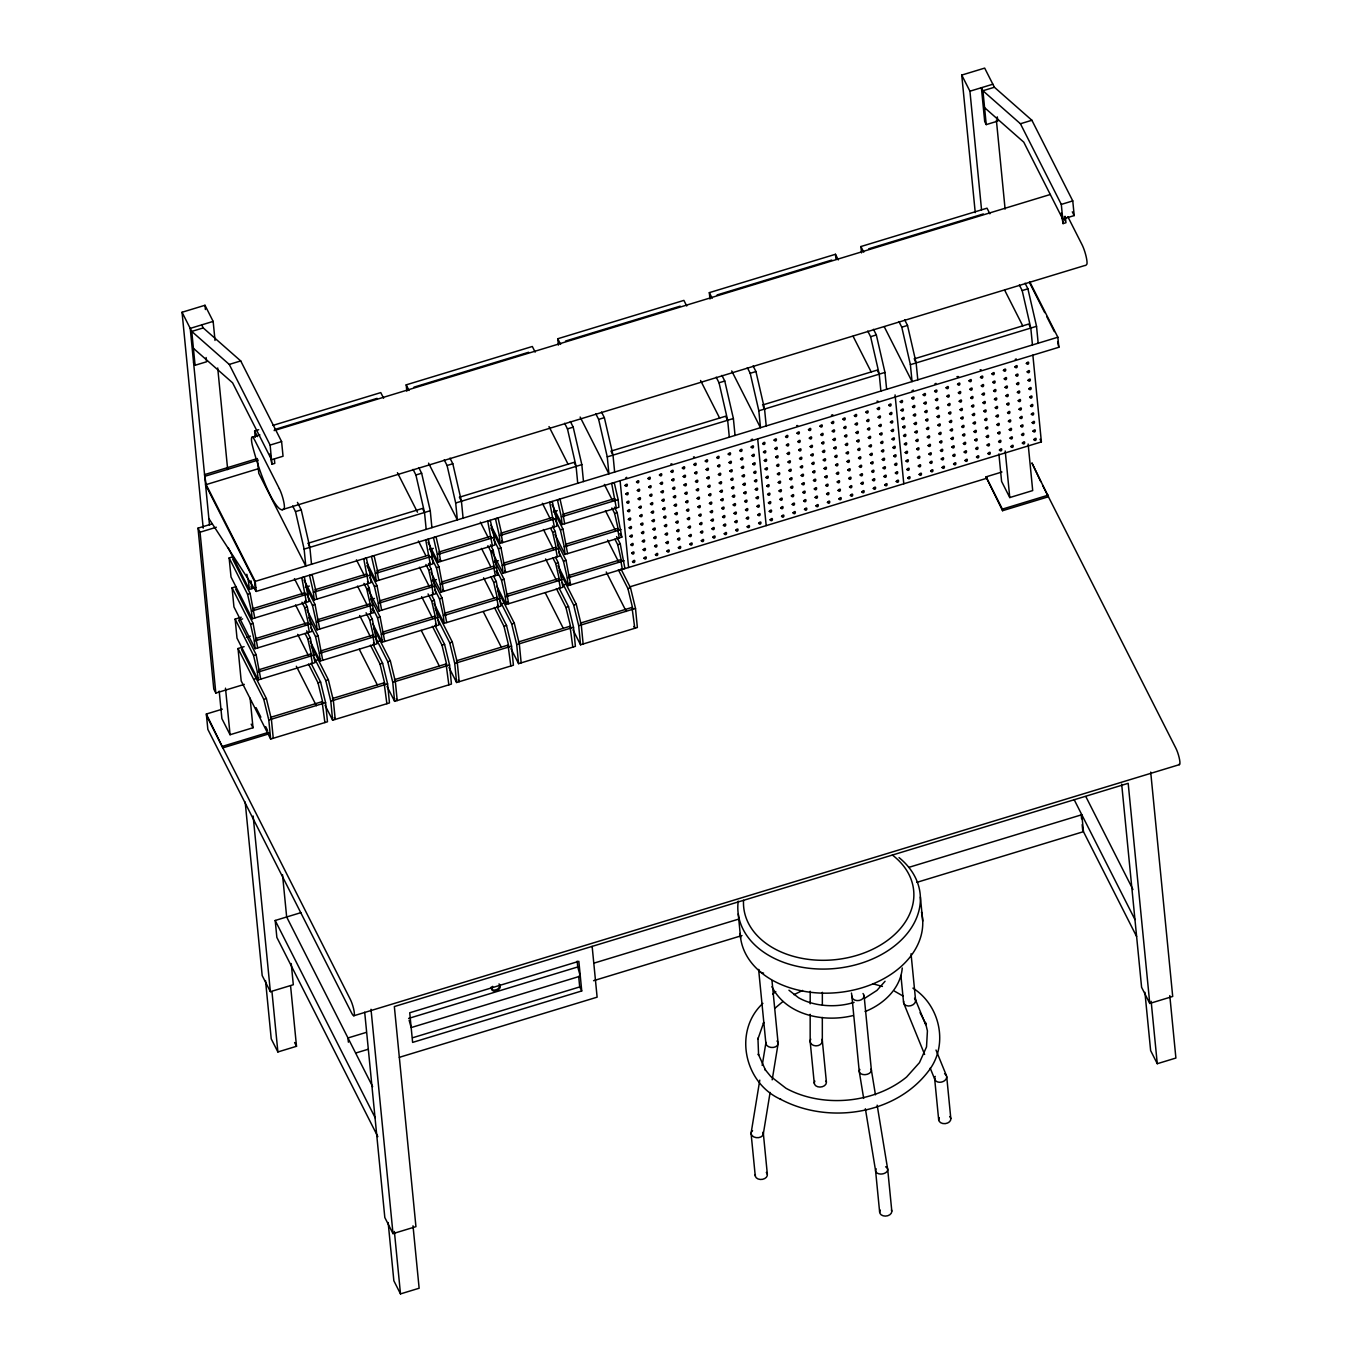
<?xml version="1.0" encoding="UTF-8"?>
<svg xmlns="http://www.w3.org/2000/svg" width="1362" height="1362" viewBox="0 0 1362 1362"><rect width="100%" height="100%" fill="white"/><g stroke="black" fill="none" stroke-linecap="round" stroke-linejoin="round"><path stroke-width="1.5" d="M810.169 1014.315L810.169 1041.572L814.272 1083.318M810.186 1003.828L810.186 991.247M822.325 1017.465L822.325 1040.534L826.393 1082.041M822.342 1004.884L822.342 992.302M902.257 968.007C900.588 988.574 883.393 1004.356 865.108 1011.54M751.194 1132.571L759.775 1080.134M762.192 1065.442L765.972 1042.356A6.112 4.239 2.6 0 0 773.275 1047.446A6.112 4.239 2.6 0 0 777.038 1040.977M763.248 1134.376L770.109 1092.426M772.186 1079.828L778.025 1044.16M763.282 1023.322L763.741 1022.402L757.834 1039.274L757.936 1038.15L758.6 1055.192L758.293 1054.103L765.478 1070.072L764.831 1069.238L770.756 1076.474L785.959 1088.255C821.32 1107.766 873.4 1104.156 906.581 1077.036L919.469 1062.632L926.518 1046.918L927.42 1030.915L925.428 1022.573L925.734 1023.662L920.065 1012.664M885.062 981.27L876.941 990.412L864.819 998.227M762.89 1003.351C732.943 1031.153 744.282 1083.335 780.988 1099.44M626.707 477.296L625.72 477.909M913.357 390.094L912.012 390.792M772.748 994.107L775.778 991.57M775.387 1007.88L782.895 1001.547M752.556 439.177L751.126 439.62M832.812 414.763L831.382 415.206M936.017 383.369L934.945 383.812M1016.273 358.955L1015.201 359.398M793.978 994.669L802.593 990.446M671.96 463.812L670.853 464.033M958.61 376.61L956.958 376.61M203.21 528.133L182.048 312.256L204.981 305.275L213.153 321.398L215.026 340.449M975.243 212.642L961.742 75.08L984.675 68.1L994.396 87.253L1031.885 120.265L1072.762 200.912L1074.209 215.571L1062.735 219.061L1023.764 142.159L984.59 107.666M213.153 321.398L190.22 328.378L209.527 525.204M981.542 209.731L969.931 91.203L992.864 84.223M193.421 348.331L232.596 382.824L271.566 459.726L283.041 456.236L281.594 441.577L240.716 360.93L203.227 327.919L191.753 331.409L195.072 365.271L206.547 361.781L206.122 357.542M994.396 87.253L982.921 90.743L986.241 124.606L997.716 121.116L997.29 116.877M182.048 312.256L191.753 331.409L229.259 364.42L240.716 360.93M986.241 124.606L984.709 121.576L981.389 87.713L982.921 90.743L1020.427 123.755L1031.885 120.265M255.256 437.304L254.626 430.954L258.695 429.728M272.945 425.387L380.764 392.596L383.607 398.215M406.812 391.2L406.199 384.85L532.321 346.493L535.181 352.111M558.386 345.097L557.773 338.746L683.894 300.389L686.737 306.007M709.96 298.993L709.33 292.643L835.468 254.285L838.311 259.904M861.533 252.889L860.903 246.539L987.024 208.182L989.885 213.8M274.477 429.575L377.07 398.368M413.98 387.149L528.643 352.264M565.536 341.045L680.2 306.161M717.11 294.941L831.773 260.057M868.684 248.82L983.347 213.953M251.783 437.389L259.904 434.904M274.137 430.579L1050.357 194.477M274.358 459.164L274.784 463.386L271.906 464.255L270.136 445.068L281.594 441.577M1062.735 219.061L1061.304 204.402L1072.762 200.912M257.401 458.551L204.572 474.623L206.156 484.6L255.205 581.387L256.192 591.431L1058.836 347.276L1057.848 337.231L1029.961 282.206M205.339 476.138L258.167 460.067M1061.219 213.119L1063.075 223.606L1065.952 222.721L1065.322 216.388M206.156 484.6L258.984 468.528M244.292 684.388L215.826 693.054L213.783 689.019L198.001 528.167L212.234 523.842M215.826 693.054L200.044 532.202L216.32 527.247M282.053 509.711L1084.68 265.556A56.829 10.658 73.1 0 0 1086.978 263.922A12.326 2.315 73.1 0 0 1081.99 244.598L1067.842 216.694M292.66 505.983L295.503 511.601L301.24 509.865L309.855 547.354L311.523 564.294M413.061 469.379L415.904 474.98L421.641 473.244L430.256 510.733L431.907 527.673M444.216 459.879L447.077 465.498L452.814 463.761L461.429 501.25L463.097 518.19M564.634 423.276L567.46 428.877L573.198 427.14L581.829 464.629L583.481 481.552M595.79 413.776L598.65 419.394L604.37 417.657L613.002 455.146L614.654 472.069M716.191 377.172L719.034 382.773L724.771 381.037L733.386 418.526L735.054 435.448M747.363 367.672L750.207 373.29L755.944 371.554L764.559 409.043L766.227 425.965M867.764 331.068L870.607 336.669L876.345 334.933L884.959 372.422L886.628 389.345M898.92 321.551L901.78 327.186L907.518 325.45L916.132 362.939L917.801 379.862M1019.338 284.964L1022.181 290.566L1027.901 288.812L1036.533 326.318L1038.184 343.241M305.497 600.472L306.416 602.293L301.785 577.777L304.373 576.994L309.004 601.51L252.191 618.791L231.012 577.011L229.139 557.943L233.208 556.717M307.812 543.319L422.475 508.452L424.518 512.47L426.187 529.409M762.516 405.008L877.179 370.123L879.222 374.158L880.891 391.098M914.089 358.904L1028.753 324.02L1030.796 328.055L1032.464 344.995M257.537 460.594L258.78 473.295L305.786 566.03L304.135 549.107L430.256 510.733M428.57 463.148L457.36 519.926L455.691 502.987L581.829 464.629M580.144 417.044L608.916 473.823L607.265 456.883L733.386 418.526M731.717 370.941L760.49 427.719L758.838 410.779L884.959 372.422M884.244 326.727L912.063 381.615L910.395 364.675L1036.533 326.318M255.869 587.431L249.314 589.423L248.565 581.795L251.136 581.012L251.885 588.639L250.966 586.818M304.543 601.442L307.301 606.89L311.932 631.406L255.12 648.687L233.941 606.907L232.068 587.839L236.137 586.613M255.205 581.387L1057.848 337.231M229.139 557.943L247.561 594.275L250.131 593.491L254.762 618.007M305.377 587.277L309.361 586.069M429.336 549.567L433.32 548.358M553.295 511.857L557.279 510.648M252.191 618.791L251.442 611.163L308.255 593.883M370.226 575.019L370.975 582.647L314.162 599.927L313.413 592.317L370.226 575.019L366.344 558.131L363.773 558.931L368.404 583.447L367.485 581.625M432.214 556.173L432.963 563.8L376.15 581.08L375.401 573.453L432.214 556.173L428.332 539.284L425.744 540.067L430.375 564.583L429.456 562.761M494.185 537.326L494.934 544.953L438.121 562.234L437.372 554.606L494.185 537.326L490.303 520.437L487.732 521.22L492.363 545.736M556.173 518.462L556.922 526.09L500.109 543.37L499.36 535.743L556.173 518.462L552.291 501.574L549.703 502.357L554.334 526.873M618.144 499.616L618.893 507.243L562.08 524.523L561.331 516.896L618.144 499.616L614.262 482.727L611.691 483.51L616.322 508.026M306.688 630.861L310.366 638.114L314.997 662.63L258.184 679.91L237.005 638.148L235.132 619.08L241.227 617.224M242.606 618.893L238.639 620.102L256.124 654.611L260.755 679.127M232.068 587.839L250.489 624.171L253.077 623.387L257.707 647.903M301.955 602.225L304.713 607.673L307.301 606.89M306.944 594.411L312.46 605.324L315.048 604.524L319.678 629.04M363.943 583.379L366.701 588.827L369.272 588.026L373.92 612.542L317.091 629.84L306.978 609.853M369.834 577.386L374.448 586.46L377.036 585.677L381.666 610.193M425.914 564.515L428.672 569.963L431.26 569.18L435.891 593.696L379.079 610.976L368.029 589.184M430.903 556.717L436.419 567.613L439.007 566.83L443.637 591.346L442.718 589.525M487.902 545.668L490.66 551.116L493.231 550.333L497.862 574.849L441.05 592.13L430.937 572.142M493.793 539.675L498.407 548.75L500.995 547.967L505.625 572.483L504.689 570.678M550.793 528.626L552.631 532.253L555.219 531.469L559.85 555.985L503.038 573.266L491.988 551.474M554.862 519.007L560.378 529.903L562.966 529.12L567.596 553.636M611.861 507.958L614.62 513.406L617.19 512.623L621.821 537.139L565.009 554.419L554.896 534.432M246.471 637.365L250.438 636.156M370.43 599.655L374.397 598.446M432.401 580.791L436.385 579.599M494.389 561.944L498.356 560.735M255.12 648.687L254.371 641.059L311.183 623.779M317.091 629.84L316.342 622.213L373.171 604.915M379.079 610.976L378.33 603.349L435.142 586.069M441.05 592.13L440.301 584.502L497.13 567.222M503.038 573.266L502.289 565.639L559.101 548.358M565.009 554.419L564.26 546.792L621.089 529.512M311.064 663.26L320.615 682.09L325.603 702.707L327.476 721.775L270.663 739.055L241.193 680.932L238.027 648.516L244.104 646.661M235.132 619.08L253.553 655.394L256.124 654.611M305.02 633.449L307.778 638.897L310.366 638.114M310.928 627.473L315.524 636.548L318.112 635.765L322.743 660.281M366.072 612.781L369.766 620.05L372.337 619.267L376.968 643.783L320.155 661.064L310.025 641.076M372.899 608.61L377.512 617.701L380.083 616.901L384.714 641.417M428.06 593.934L431.737 601.204L434.325 600.421L438.956 624.937L382.143 642.217L372.933 624.051M434.887 589.763L439.483 598.837L442.071 598.054L446.702 622.57M490.95 576.892L493.725 582.34L496.296 581.557L500.927 606.073L444.114 623.353L433.984 603.383M496.858 570.899L501.471 579.991L504.042 579.208L508.673 603.724L507.754 601.902M552.938 558.045L555.696 563.493L558.284 562.71L562.915 587.226L506.102 604.507L496.892 586.341M558.846 552.053L563.442 561.127L566.03 560.344L570.661 584.86L569.742 583.055M614.909 539.182L617.684 544.647L620.255 543.847L624.886 568.363L568.073 585.643L557.943 565.673M258.184 679.91L257.435 672.283L314.247 655.003M320.155 661.064L319.406 653.437L376.218 636.156M382.143 642.217L381.394 634.59L438.206 617.309M444.114 623.353L443.365 615.726L500.177 598.446M506.102 604.507L505.353 596.879L562.165 579.599M568.073 585.643L567.324 578.016L624.136 560.735M254.643 678.94L258.61 677.731M316.614 660.093L320.598 658.885M378.602 641.23L382.569 640.021M502.561 603.536L506.528 602.327M564.532 584.673L568.499 583.464M620.476 569.963L1041.385 441.918L1032.873 355.141M206.496 715.612L350.323 999.385A9.909 1.856 73.1 0 1 354.324 1012.817A9.909 1.856 73.1 0 1 351.685 1013.141L207.841 729.368L206.343 714.028L222.295 709.176M1040.721 481.569L1031.902 462.91L1048.417 496.755L1002.551 510.699L986.037 476.853L1001.989 472.001M629.448 586.954L987.331 478.096M238.027 648.516L263.802 699.37L266.39 698.587L271.378 719.204L273.251 738.272M308.476 664.026L318.027 682.873L320.615 682.09M314.316 657.914L325.773 680.523L328.361 679.74L333.349 700.357L335.222 719.425L334.303 717.604M370.447 645.162L380.015 664.026L382.603 663.243L387.591 683.86L389.464 702.928L332.634 720.209L325.041 705.21M375.35 637.178L387.761 661.677L390.349 660.893L395.338 681.494L397.21 700.562L396.291 698.74M432.435 626.316L441.986 645.179L444.574 644.396L449.562 664.996L451.435 684.064L394.622 701.345L387.012 686.346M438.275 620.221L449.732 642.813L452.32 642.03L457.309 662.647L459.181 681.715L458.262 679.893M494.406 607.452L503.974 626.316L506.562 625.533L511.55 646.15L513.406 665.218L456.593 682.498L449 667.499M499.309 599.484L511.72 623.966L514.308 623.183L519.297 643.783L521.169 662.851M556.394 588.605L565.945 607.469L568.533 606.686L573.521 627.286L575.394 646.354L518.582 663.652L510.971 648.652M562.234 582.51L573.691 605.12L576.279 604.319L581.268 624.937L583.14 644.005M618.365 569.759L627.933 588.622L630.504 587.822L635.509 608.439L637.365 627.507L580.553 644.788L572.959 629.789M332.43 698.536L384.084 682.822L386.876 703.711M456.389 660.825L508.043 645.111L510.835 666.001M270.663 739.055L268.791 719.987L325.603 702.707M332.634 720.209L330.779 701.141L387.591 683.86M394.622 701.345L392.75 682.277L449.562 664.996M456.593 682.498L454.738 663.43L511.55 646.15M518.582 663.652L516.709 644.584L573.521 627.286M580.553 644.788L578.697 625.72L635.509 608.439M219.197 691.096L221.887 718.608L230.076 734.731L253.009 727.751L250.097 698.127M998.891 453.921L1001.598 481.433L1009.77 497.556L1032.702 490.575L1028.14 444.029M222.687 746.291L268.552 732.33L268.706 733.914L222.84 747.874L206.343 714.028M1002.551 510.699L1002.398 509.116L1048.246 495.155M377.836 1136.657L276.861 937.414L275.192 920.474L300.883 912.659M245.177 802.014L262.185 975.567L270.374 991.689L293.307 984.726L291.23 963.547M353.831 1015.763L1179.39 764.644M265.522 980.589L271.225 1038.848L277.882 1051.958L296.507 1046.288L290.583 985.935M408.617 1018.418L577.743 966.969L577.182 961.163M366.276 1032.396L347.974 1037.963L348.383 1042.202M593.934 963.138L738.272 919.231M909.016 867.305L1081.803 814.731L1083.471 831.671L1136.606 936.511M355.737 1053.03L367.927 1049.336M593.577 980.691L741.967 935.558M916.779 882.372L1083.471 831.671M412.601 1037.759L579.701 986.922L578.663 976.333M581.744 990.957L412.618 1042.407L409.724 1012.766L578.85 961.317L581.744 990.957L579.701 986.922M399.321 1057.338L597.118 997.171L592.147 946.386M854.11 1002.33C835.774 1008.203 813.574 1006.28 798.524 997.716L788.956 990.208M364.693 1012.204L384.816 1217.509L393.005 1233.631L415.938 1226.651L394.35 1006.552L1128.179 783.32L1149.766 1003.436L1172.699 996.456L1150.703 772.118M388.153 1222.531L393.856 1280.791L400.496 1293.9L419.138 1288.231L413.009 1225.8M1144.914 992.319L1150.635 1050.596L1157.274 1063.705L1175.9 1058.036L1169.788 995.605M981.168 369.783L980.129 369.783M877.979 401.177L876.941 401.177M797.723 425.591L796.668 425.591M694.518 456.985L693.479 456.985M853.31 1015.507C824.316 1022.777 786.487 1015.541 771.965 986.735M873.212 983.875L882.423 986.446M780.273 1099.1C828.079 1124.808 896.366 1114.882 929.344 1069.953C948.616 1044.024 939.848 1005.071 912.915 988.131M894.511 991.161L902.989 996.014M208.863 518.547L256.192 591.431M1072.303 211.825L1074.209 215.571M1020.427 123.755L1061.304 204.402M961.742 75.08L969.931 91.203M1029.349 282.274L1044.739 312.63M1046.663 316.427L1054.341 331.613M1058.836 347.276L1057.644 341.539M1025.058 283.194L1027.901 288.812M1004.662 290.157L1022.777 325.91M1040.023 439.228L1041.385 441.918M1042.611 485.298L1175.9 748.266A9.909 1.856 73.1 0 1 1179.594 759.69A9.909 1.856 73.1 0 1 1178.811 764.371M986.037 476.853L1002.398 509.116M904.674 319.832L907.518 325.45M860.903 246.539L863.763 252.174M914.77 360.249L916.132 362.939M873.485 329.298L876.345 334.933M853.089 336.261L871.22 372.013M1085.82 796.549L1132.946 889.522M1074.141 799.613L1134.955 919.571M1149.766 1003.436L1141.594 987.297L1121.675 784.12M753.101 365.935L755.944 371.554M709.33 292.643L712.19 298.278M763.197 406.353L764.559 409.043M721.911 375.401L724.771 381.037M729.317 437.202L727.666 420.262L725.623 416.227L610.959 451.111L613.002 455.146M700.562 380.475L719.647 418.117M601.527 412.039L604.37 417.657M557.773 338.746L560.616 344.382M615.573 500.399L614.654 498.577L563 514.291L564.668 523.74M604.353 484.412L612.628 500.756M614.432 507.175L617.19 512.623M570.355 421.505L573.198 427.14M619.25 537.922L617.582 528.473L565.928 544.187L566.847 546.009M619.982 533.512L621.821 537.139M605.443 510.682L615.556 530.652M616.577 536.594L620.255 543.847M577.743 483.306L576.092 466.366L574.049 462.348L459.386 497.215L461.429 501.25M622.315 569.163L620.646 559.714L568.993 575.428L569.912 577.233M607.571 540.101L618.62 561.893M549.005 426.578L568.073 464.221M620.97 568.993L630.504 587.822M633.875 626.469L634.794 628.291L632.002 607.418L580.348 623.115L581.268 624.937M606.243 571.989L626.248 611.453M551.95 504.536L562.08 524.523M553.755 510.954L562.966 529.12M553.585 519.245L552.666 517.441L501.012 533.155L502.68 542.587L501.761 540.782M542.365 503.259L550.657 519.62M552.461 526.021L555.219 531.469M557.739 544L566.03 560.344M557.262 556.769L555.594 547.337L503.957 563.051L504.876 564.855M543.455 529.529L553.585 549.516M555.526 557.262L558.284 562.71M559.067 570.372L576.279 604.319M560.327 588.009L558.658 578.561L507.005 594.275L507.941 596.096M545.6 558.948L556.649 580.74M558.982 587.839L568.533 606.686M572.806 647.154L570.014 626.265L518.377 641.979L519.297 643.783M545.226 592.725L563.323 628.427M490.899 525.204L500.109 543.37M490.865 527.996L500.995 547.967M491.614 538.109L490.695 536.288L439.041 552.002L440.709 561.45L439.79 559.629M449.971 458.143L452.814 463.761M480.394 522.123L488.669 538.467M490.473 544.885L493.231 550.333M406.199 384.85L409.043 390.485M494.849 561.042L504.042 579.208M495.291 575.632L493.623 566.183L441.969 581.897L442.888 583.719M496.023 571.206L497.862 574.849M481.484 548.392L490.678 566.541M493.538 576.109L496.296 581.557M498.049 591.108L514.308 623.183M497.436 605.051L498.356 606.856L496.687 597.424L445.033 613.121L445.953 614.943M483.612 577.794L493.742 597.782M497.011 606.703L506.562 625.533M418.781 467.609L421.641 473.244M483.238 611.572L501.335 647.273M397.432 472.682L417.47 512.197M427.991 542.246L438.121 562.234M429.796 548.665L439.007 566.83M429.626 556.956L428.707 555.134L377.053 570.848L378.721 580.297M418.406 540.969L425.778 555.509M428.502 563.732L431.26 569.18M432.861 579.889L442.071 598.054M432.384 592.674L433.303 594.479L431.635 585.047L379.998 600.744L380.917 602.566M419.496 567.239L429.626 587.209M431.567 594.956L434.325 600.421M435.108 608.082L452.32 642.03M435.448 623.898L436.368 625.72L434.699 616.271L383.045 631.985L383.982 633.807M421.641 596.658L432.69 618.45M435.023 625.55L444.574 644.396M448.847 684.848L446.055 663.975L394.418 679.689L395.338 681.494M421.267 630.419L439.364 666.12M366.94 562.915L376.15 581.08M366.906 565.69L377.036 585.677M367.655 575.82L366.736 573.998L315.082 589.712L316.75 599.144M356.435 559.833L364.71 576.177M367.434 584.4L369.272 588.026M370.89 598.752L380.083 616.901M370.413 611.521L371.332 613.343L369.664 603.894L318.01 619.608L318.929 621.412M372.064 608.916L373.92 612.542M357.525 586.086L367.655 606.073M369.579 613.819L372.337 619.267M374.09 628.818L390.349 660.893M373.477 642.745L374.397 644.567L372.728 635.118L321.074 650.832L321.994 652.653M359.653 615.505L370.702 637.297M373.052 644.413L382.603 663.243M229.259 364.42L270.136 445.068M297.444 502.391L301.24 509.865M201.695 324.888L203.227 327.919M271.906 464.255L270.051 453.784M254.626 430.954L257.486 436.589M308.493 544.664L309.855 547.354M359.279 649.282L377.376 684.984M304.032 579.957L314.162 599.927M193.54 362.241L195.072 365.271M305.837 586.375L315.048 604.524M305.667 594.666L304.748 592.845L253.094 608.559L254.013 610.38M294.447 578.68L302.739 595.024M308.902 617.599L318.112 635.765M309.344 632.189L307.676 622.74L256.039 638.455L256.958 640.276M295.537 604.949L305.667 624.92M311.149 645.792L328.361 679.74M312.409 663.413L310.74 653.981L259.086 669.695L260.023 671.5M297.682 634.351L308.731 656.161M324.888 722.558L322.096 701.668L270.459 717.382L271.378 719.204M205.543 484.685L254.609 581.455L255.426 589.916M296.354 666.256L316.359 705.703M228.135 547.643L249.314 589.423M232.647 558.982L250.131 593.491M235.575 588.878L253.077 623.387M198.001 528.167L200.044 532.202M241.534 649.555L266.39 698.587M256.056 707.661L260.857 717.161M265.675 726.644L267.599 730.441M251.187 724.175L253.009 727.751M372.643 1086.638L286.667 916.984L282.513 874.659M275.192 920.474L375.214 1117.827M294.601 1042.543L296.507 1046.288M915.281 999.214L925.632 1024.633M936 1050.051L946.369 1075.469M903.891 1003.607L924.628 1054.443M930.212 1068.131L934.996 1079.879M577.743 966.969L580.297 976.145L411.171 1027.578L409.128 1020.24M627.933 588.622L632.921 609.223M573.691 605.12L578.697 625.72M565.945 607.469L570.933 628.086M511.72 623.966L516.709 644.584M503.974 626.316L508.962 646.933M449.732 642.813L454.738 663.43M441.986 645.179L446.991 665.78M387.761 661.677L392.75 682.277M380.015 664.026L385.003 684.643M325.773 680.523L330.779 701.141M318.027 682.873L323.032 703.49M263.802 699.37L268.791 719.987M1022.181 290.566L1030.796 328.055M901.78 327.186L910.395 364.675M870.607 336.669L879.222 374.158M750.207 373.29L758.838 410.779M719.034 382.773L727.666 420.262M598.65 419.394L607.265 456.883M614.62 513.406L618.501 530.295M617.684 544.647L621.566 561.536M567.46 428.877L576.092 466.366M563.919 516.113L560.037 499.224L557.45 500.007L561.331 516.896M560.378 529.903L564.26 546.792M563.442 561.127L567.324 578.016M552.631 532.253L556.513 549.141M555.696 563.493L559.578 580.382M501.931 534.96L498.049 518.071L495.479 518.854L499.36 535.743M498.407 548.75L502.289 565.639M501.471 579.991L505.353 596.879M490.66 551.116L494.542 568.005M493.725 582.34L497.607 599.229M447.077 465.498L455.691 502.987M439.96 553.823L436.078 536.934L433.491 537.718L437.372 554.606M415.904 474.98L424.518 512.47M436.419 567.613L440.301 584.502M439.483 598.837L443.365 615.726M428.672 569.963L432.554 586.852M431.737 601.204L435.619 618.093M377.972 572.67L374.09 555.781L371.52 556.564L375.401 573.453M374.448 586.46L378.33 603.349M377.512 617.701L381.394 634.59M366.701 588.827L370.583 605.715M369.766 620.05L373.648 636.939M316.001 591.517L312.119 574.628L309.532 575.428L313.413 592.317M295.503 511.601L304.135 549.107M312.46 605.324L316.342 622.213M315.524 636.548L319.406 653.437M304.713 607.673L308.595 624.562M307.778 638.897L311.66 655.786M246.828 574.287L248.565 581.795M247.561 594.275L251.442 611.163M250.489 624.171L254.371 641.059M253.553 655.394L257.435 672.283M875.46 1094.81L871.374 1069.97L864.087 995.605M877.162 1105.161L887.701 1169.328L891.804 1211.073M863.678 1098.402L859.252 1071.485L851.948 996.899M865.381 1108.753L875.596 1170.843L879.665 1212.35M851.454 993.051L851.761 995.043M1151.145 1001.274L1157.274 1063.705M1064.505 216.473L1064.914 220.712M1062.241 215.128L1063.075 223.606M1081.207 814.817L1081.581 818.749M1082.16 824.64L1082.671 830.105M996.388 120.214L1005.105 209.101M1005.207 450.992L1009.77 497.556M895.072 394.878L903.789 483.782M946.709 1076.593L950.829 1118.645M920.371 896.996L922.738 921.087M934.655 1078.755L938.69 1119.939M911.042 953.775L915.604 1000.321M835.468 254.285L835.876 258.508M900.912 975.447L903.568 1002.483M757.698 438.853L766.193 525.63M771.982 980.64L778.094 1043.071M765.887 1043.462L758.617 969.403A6.095 4.375 -5.2 0 0 763.588 973.132M763.333 1133.269L767.368 1174.453M738.255 913.936L740.605 938.026M751.109 1133.678L755.229 1175.729M620.102 480.718L628.597 567.477M394.384 1231.469L400.496 1293.9M371.009 1009.293L393.005 1233.631M217.716 367.961L227.675 469.549M204.981 305.275L205.39 309.514M271.957 991.604L277.882 1051.958M253.145 816.025L270.374 991.689M225.496 688.168L230.076 734.731M826.07 1080.934A6.095 4.375 -5.6 0 1 820.026 1087.063A6.095 4.375 -5.6 0 1 814.834 1081.053M822.001 1039.308A6.112 4.801 -2.9 0 1 815.957 1045.863A6.112 4.801 -2.9 0 1 810.713 1039.121M762.975 1132.197A6.112 4.239 2.6 0 1 756.131 1137.628A6.112 4.239 2.6 0 1 752.556 1130.63M766.312 1172.376A6.095 4.375 -5.6 0 1 762.584 1179.322A6.095 4.375 -5.6 0 1 755.314 1174.589M885.623 1166.791A6.112 3.916 -7.8 0 1 886.577 1172.001A6.112 3.916 -7.8 0 1 878.524 1173.721A6.112 3.916 -7.8 0 1 876.192 1168.8M871.067 1068.966A6.112 3.916 -7.8 0 1 864.955 1074.686A6.112 3.916 -7.8 0 1 859.848 1069.425M863.014 993.528A6.095 4.358 -5.7 0 1 859.286 1000.457A6.095 4.358 -5.7 0 1 852.033 995.758M891.463 1209.967A6.095 4.375 -5.6 0 1 885.419 1216.096A6.095 4.375 -5.6 0 1 880.227 1210.086M914.532 998.244A6.112 4.478 -14.3 0 1 910.889 1005.701A6.112 4.478 -14.3 0 1 903.653 1001.291M944.581 1073.75A6.112 4.478 -14.3 0 1 945.603 1079.726A6.112 4.478 -14.3 0 1 937.652 1081.956A6.112 4.478 -14.3 0 1 935.217 1076.372M949.774 1116.568A6.095 4.375 -5.6 0 1 945.245 1123.633A6.095 4.375 -5.6 0 1 939.269 1117.674M892.365 855.03A85.397 61.222 -5.6 0 1 857.277 955.256A85.397 61.222 -5.6 0 1 743.55 900.299M921.478 912.029A91.509 65.597 -5.6 0 1 840.405 992.302A91.509 65.597 -5.6 0 1 740.213 933.464M899.022 857.583A91.509 65.597 -5.6 0 1 856.136 964.705A91.509 65.597 -5.6 0 1 738.238 901.099M499.02 983.926A4.58 3.064 -26.9 0 1 499.326 987.109M498.713 987.978A4.58 3.064 -26.9 0 1 497.879 988.744M496.858 989.374A4.58 3.064 -26.9 0 1 494.644 990.055M493.572 990.055A4.58 3.064 -26.9 0 1 491.222 987.092M499.531 984.947A4.58 3.064 -26.9 0 1 498.679 989.51A4.58 3.064 -26.9 0 1 492.874 990.702A4.58 3.064 -26.9 0 1 492.703 986.343M625.039 485.468C627.627 488.975 628.631 481.212 625.039 485.468M625.873 493.929C628.461 497.453 629.448 489.673 625.873 493.929M626.707 502.391C629.295 505.915 630.283 498.151 626.707 502.391M627.524 510.852C630.129 514.376 631.117 506.613 627.524 510.852M628.359 519.331C630.947 522.838 631.951 515.074 628.359 519.331M629.193 527.792C631.781 531.316 632.768 523.536 629.193 527.792M630.027 536.253C632.615 539.778 633.602 532.014 630.027 536.253M630.844 544.715C633.449 548.239 634.437 540.476 630.844 544.715M636.514 481.978C639.101 485.502 640.089 477.721 636.514 481.978M631.679 553.193C634.266 556.7 635.271 548.937 631.679 553.193M637.331 490.439C639.936 493.963 640.923 486.2 637.331 490.439M632.513 561.655C635.101 565.179 636.088 557.398 632.513 561.655M638.165 498.901C640.753 502.425 641.757 494.661 638.165 498.901M638.999 507.379C641.587 510.886 642.575 503.123 638.999 507.379M639.834 515.84C642.421 519.365 643.409 511.584 639.834 515.84M640.651 524.302C643.256 527.826 644.243 520.063 640.651 524.302M641.485 532.763C644.073 536.288 645.077 528.524 641.485 532.763M642.319 541.242C644.907 544.749 645.894 536.986 642.319 541.242M647.971 478.488C650.559 482.012 651.564 474.231 647.971 478.488M643.153 549.703C645.741 553.227 646.729 545.447 643.153 549.703M648.806 486.949C651.394 490.473 652.381 482.71 648.806 486.949M643.971 558.165C646.575 561.689 647.563 553.925 643.971 558.165M649.64 495.41C652.228 498.935 653.215 491.171 649.64 495.41M650.457 503.889C653.062 507.396 654.049 499.633 650.457 503.889M651.291 512.35C653.879 515.875 654.884 508.094 651.291 512.35M652.126 520.812C654.713 524.336 655.701 516.573 652.126 520.812M652.96 529.273C655.548 532.797 656.535 525.034 652.96 529.273M653.777 537.752C656.382 541.259 657.369 533.495 653.777 537.752M659.446 474.997C662.034 478.522 663.022 470.758 659.446 474.997M654.611 546.213C657.199 549.737 658.204 541.957 654.611 546.213M660.264 483.459C662.868 486.983 663.856 479.22 660.264 483.459M655.445 554.674C658.033 558.199 659.021 550.435 655.445 554.674M661.098 491.937C663.686 495.445 664.69 487.681 661.098 491.937M661.932 500.399C664.52 503.923 665.507 496.143 661.932 500.399M662.766 508.86C665.354 512.384 666.341 504.621 662.766 508.86M663.583 517.322C666.188 520.846 667.176 513.082 663.583 517.322M664.418 525.8C667.005 529.307 668.01 521.544 664.418 525.8M665.252 534.262C667.84 537.786 668.827 530.005 665.252 534.262M670.904 471.507C673.492 475.032 674.496 467.268 670.904 471.507M666.086 542.723C668.674 546.247 669.661 538.484 666.086 542.723M671.738 479.969C674.326 483.493 675.314 475.73 671.738 479.969M666.903 551.184C669.508 554.709 670.496 546.945 666.903 551.184M672.573 488.447C675.16 491.954 676.148 484.191 672.573 488.447M673.39 496.909C675.995 500.433 676.982 492.652 673.39 496.909M674.224 505.37C676.812 508.894 677.816 501.131 674.224 505.37M675.058 513.832C677.646 517.356 678.634 509.592 675.058 513.832M675.892 522.31C678.48 525.817 679.468 518.054 675.892 522.31M676.71 530.771C679.315 534.296 680.302 526.515 676.71 530.771M682.362 468.017C684.967 471.541 685.954 463.778 682.362 468.017M677.544 539.233C680.132 542.757 681.136 534.994 677.544 539.233M683.196 476.496C685.801 480.003 686.788 472.239 683.196 476.496M678.378 547.694C680.966 551.218 681.953 543.455 678.378 547.694M684.03 484.957C686.618 488.481 687.623 480.701 684.03 484.957M684.865 493.419C687.452 496.943 688.44 489.179 684.865 493.419M685.699 501.88C688.287 505.404 689.274 497.641 685.699 501.88M686.516 510.358C689.121 513.866 690.108 506.102 686.516 510.358M687.35 518.82C689.938 522.344 690.943 514.564 687.35 518.82M688.185 527.281C690.772 530.805 691.76 523.042 688.185 527.281M693.837 464.527C696.425 468.051 697.429 460.288 693.837 464.527M689.019 535.743C691.607 539.267 692.594 531.503 689.019 535.743M694.671 473.006C697.259 476.513 698.246 468.749 694.671 473.006M689.836 544.221C692.441 547.728 693.428 539.965 689.836 544.221M695.505 481.467C698.093 484.991 699.081 477.211 695.505 481.467M696.322 489.928C698.927 493.453 699.915 485.689 696.322 489.928M697.157 498.39C699.745 501.914 700.749 494.151 697.157 498.39M697.991 506.868C700.579 510.375 701.566 502.612 697.991 506.868M698.825 515.33C701.413 518.854 702.4 511.073 698.825 515.33M699.642 523.791C702.247 527.315 703.235 519.552 699.642 523.791M705.295 461.054C707.899 464.561 708.887 456.798 705.295 461.054M700.477 532.253C703.064 535.777 704.069 528.013 700.477 532.253M706.129 469.515C708.734 473.04 709.721 465.259 706.129 469.515M701.311 540.731C703.899 544.238 704.886 536.475 701.311 540.731M706.963 477.977C709.551 481.501 710.555 473.738 706.963 477.977M707.797 486.438C710.385 489.962 711.373 482.199 707.797 486.438M708.632 494.917C711.219 498.424 712.207 490.66 708.632 494.917M709.449 503.378C712.054 506.902 713.041 499.122 709.449 503.378M710.283 511.84C712.871 515.364 713.875 507.6 710.283 511.84M711.117 520.301C713.705 523.825 714.692 516.062 711.117 520.301M716.77 457.564C719.357 461.071 720.362 453.308 716.77 457.564M711.951 528.779C714.539 532.287 715.527 524.523 711.951 528.779M717.604 466.025C720.192 469.549 721.179 461.769 717.604 466.025M712.769 537.241C715.373 540.765 716.361 532.985 712.769 537.241M718.421 474.487C721.026 478.011 722.013 470.248 718.421 474.487M719.255 482.965C721.86 486.472 722.847 478.709 719.255 482.965M720.089 491.427C722.677 494.951 723.682 487.17 720.089 491.427M720.924 499.888C723.511 503.412 724.499 495.632 720.924 499.888M721.758 508.349C724.346 511.874 725.333 504.11 721.758 508.349M722.575 516.828C725.18 520.335 726.167 512.572 722.575 516.828M728.227 454.074C730.832 457.598 731.82 449.818 728.227 454.074M723.409 525.289C725.997 528.814 727.002 521.033 723.409 525.289M729.062 462.535C731.666 466.059 732.654 458.296 729.062 462.535M724.243 533.751C726.831 537.275 727.819 529.495 724.243 533.751M729.896 470.997C732.484 474.521 733.488 466.757 729.896 470.997M730.73 479.475C733.318 482.982 734.305 475.219 730.73 479.475M731.547 487.937C734.152 491.461 735.139 483.68 731.547 487.937M732.381 496.398C734.986 499.922 735.974 492.159 732.381 496.398M733.216 504.859C735.803 508.384 736.808 500.62 733.216 504.859M734.05 513.338C736.638 516.845 737.625 509.082 734.05 513.338M739.702 450.584C742.29 454.108 743.294 446.327 739.702 450.584M734.884 521.799C737.472 525.323 738.459 517.543 734.884 521.799M740.536 459.045C743.124 462.569 744.112 454.806 740.536 459.045M735.701 530.261C738.306 533.785 739.294 526.021 735.701 530.261M741.354 467.524C743.958 471.031 744.946 463.267 741.354 467.524M742.188 475.985C744.793 479.509 745.78 471.729 742.188 475.985M743.022 484.446C745.61 487.971 746.614 480.207 743.022 484.446M743.856 492.908C746.444 496.432 747.432 488.669 743.856 492.908M744.673 501.386C747.278 504.893 748.266 497.13 744.673 501.386M745.508 509.848C748.113 513.372 749.1 505.591 745.508 509.848M751.16 447.094C753.765 450.618 754.752 442.854 751.16 447.094M746.342 518.309C748.93 521.833 749.934 514.07 746.342 518.309M751.994 455.555C754.599 459.079 755.587 451.316 751.994 455.555M747.176 526.771C749.764 530.295 750.751 522.531 747.176 526.771M752.828 464.033C755.416 467.541 756.421 459.777 752.828 464.033M753.663 472.495C756.25 476.019 757.238 468.239 753.663 472.495M754.48 480.956C757.085 484.48 758.072 476.717 754.48 480.956M755.314 489.418C757.919 492.942 758.906 485.178 755.314 489.418M756.148 497.896C758.736 501.403 759.741 493.64 756.148 497.896M756.983 506.358C759.57 509.882 760.558 502.101 756.983 506.358M762.635 443.603C765.223 447.128 766.21 439.364 762.635 443.603M757.8 514.819C760.405 518.343 761.392 510.58 757.8 514.819M763.469 452.082C766.057 455.589 767.044 447.826 763.469 452.082M758.634 523.28C761.239 526.805 762.226 519.041 758.634 523.28M764.286 460.543C766.891 464.067 767.879 456.287 764.286 460.543M765.121 469.005C767.725 472.529 768.713 464.765 765.121 469.005M765.955 477.466C768.543 480.99 769.547 473.227 765.955 477.466M766.789 485.945C769.377 489.452 770.364 481.688 766.789 485.945M767.606 494.406C770.211 497.93 771.198 490.15 767.606 494.406M768.44 502.867C771.045 506.392 772.033 498.628 768.44 502.867M774.093 440.113C776.698 443.637 777.685 435.874 774.093 440.113M769.275 511.329C771.862 514.853 772.867 507.09 769.275 511.329M774.927 448.592C777.532 452.099 778.519 444.335 774.927 448.592M770.109 519.807C772.697 523.314 773.684 515.551 770.109 519.807M775.761 457.053C778.349 460.577 779.336 452.797 775.761 457.053M776.595 465.515C779.183 469.039 780.171 461.275 776.595 465.515M777.413 473.976C780.017 477.5 781.005 469.737 777.413 473.976M778.247 482.454C780.852 485.962 781.839 478.198 778.247 482.454M779.081 490.916C781.669 494.44 782.673 486.66 779.081 490.916M779.915 499.377C782.503 502.901 783.49 495.138 779.915 499.377M785.568 436.64C788.155 440.147 789.143 432.384 785.568 436.64M780.732 507.839C783.337 511.363 784.325 503.599 780.732 507.839M786.402 445.102C788.99 448.626 789.977 440.845 786.402 445.102M781.567 516.317C784.172 519.824 785.159 512.061 781.567 516.317M787.219 453.563C789.824 457.087 790.811 449.324 787.219 453.563M788.053 462.024C790.658 465.549 791.645 457.785 788.053 462.024M788.887 470.503C791.475 474.01 792.48 466.247 788.887 470.503M789.722 478.964C792.309 482.488 793.297 474.708 789.722 478.964M790.539 487.426C793.144 490.95 794.131 483.187 790.539 487.426M791.373 495.887C793.978 499.411 794.965 491.648 791.373 495.887M797.025 433.15C799.63 436.657 800.618 428.894 797.025 433.15M792.207 504.366C794.795 507.873 795.8 500.109 792.207 504.366M797.86 441.611C800.464 445.136 801.452 437.355 797.86 441.611M793.042 512.827C795.629 516.351 796.617 508.571 793.042 512.827M798.694 450.073C801.282 453.597 802.269 445.834 798.694 450.073M799.528 458.534C802.116 462.058 803.103 454.295 799.528 458.534M800.345 467.013C802.95 470.52 803.938 462.757 800.345 467.013M801.179 475.474C803.784 478.998 804.772 471.218 801.179 475.474M802.014 483.936C804.601 487.46 805.606 479.696 802.014 483.936M802.848 492.397C805.436 495.921 806.423 488.158 802.848 492.397M808.5 429.66C811.088 433.184 812.075 425.404 808.5 429.66M803.665 500.875C806.27 504.383 807.257 496.619 803.665 500.875M809.334 438.121C811.922 441.646 812.91 433.882 809.334 438.121M804.499 509.337C807.104 512.861 808.092 505.081 804.499 509.337M810.152 446.583C812.756 450.107 813.744 442.344 810.152 446.583M810.986 455.061C813.591 458.568 814.578 450.805 810.986 455.061M811.82 463.523C814.408 467.047 815.395 459.266 811.82 463.523M812.654 471.984C815.242 475.508 816.23 467.745 812.654 471.984M813.472 480.445C816.076 483.97 817.064 476.206 813.472 480.445M814.306 488.924C816.911 492.431 817.898 484.668 814.306 488.924M819.958 426.17C822.563 429.694 823.55 421.914 819.958 426.17M815.14 497.385C817.728 500.91 818.732 493.129 815.14 497.385M820.792 434.631C823.38 438.155 824.385 430.392 820.792 434.631M815.974 505.847C818.562 509.371 819.549 501.608 815.974 505.847M821.626 443.093C824.214 446.617 825.202 438.853 821.626 443.093M822.461 451.571C825.049 455.078 826.036 447.315 822.461 451.571M823.278 460.033C825.883 463.557 826.87 455.776 823.278 460.033M824.112 468.494C826.717 472.018 827.704 464.255 824.112 468.494M824.946 476.955C827.534 480.48 828.522 472.716 824.946 476.955M825.781 485.434C828.368 488.941 829.356 481.178 825.781 485.434M831.433 422.68C834.021 426.204 835.008 418.44 831.433 422.68M826.598 493.895C829.203 497.419 830.19 489.639 826.598 493.895M832.267 431.141C834.855 434.665 835.842 426.902 832.267 431.141M827.432 502.357C830.037 505.881 831.024 498.117 827.432 502.357M833.084 439.62C835.689 443.127 836.677 435.363 833.084 439.62M833.919 448.081C836.506 451.605 837.511 443.825 833.919 448.081M834.753 456.542C837.341 460.067 838.328 452.303 834.753 456.542M835.587 465.004C838.175 468.528 839.162 460.765 835.587 465.004M836.404 473.482C839.009 476.989 839.996 469.226 836.404 473.482M837.238 481.944C839.843 485.468 840.831 477.687 837.238 481.944M842.891 419.19C845.496 422.714 846.483 414.95 842.891 419.19M838.073 490.405C840.66 493.929 841.648 486.166 838.073 490.405M843.725 427.651C846.313 431.175 847.317 423.412 843.725 427.651M838.907 498.867C841.495 502.391 842.482 494.627 838.907 498.867M844.559 436.129C847.147 439.637 848.134 431.873 844.559 436.129M845.393 444.591C847.981 448.115 848.969 440.335 845.393 444.591M846.211 453.052C848.815 456.576 849.803 448.813 846.211 453.052M847.045 461.514C849.65 465.038 850.637 457.274 847.045 461.514M847.879 469.992C850.467 473.499 851.454 465.736 847.879 469.992M848.713 478.454C851.301 481.978 852.289 474.197 848.713 478.454M854.366 415.699C856.953 419.224 857.941 411.46 854.366 415.699M849.53 486.915C852.135 490.439 853.123 482.676 849.53 486.915M855.2 424.178C857.788 427.685 858.775 419.922 855.2 424.178M850.365 495.376C852.97 498.901 853.957 491.137 850.365 495.376M856.017 432.639C858.622 436.163 859.609 428.383 856.017 432.639M856.851 441.101C859.439 444.625 860.443 436.862 856.851 441.101M857.685 449.562C860.273 453.086 861.261 445.323 857.685 449.562M858.52 458.041C861.107 461.548 862.095 453.784 858.52 458.041M859.337 466.502C861.942 470.026 862.929 462.246 859.337 466.502M860.171 474.963C862.776 478.488 863.763 470.724 860.171 474.963M865.823 412.209C868.428 415.733 869.416 407.97 865.823 412.209M861.005 483.425C863.593 486.949 864.581 479.186 861.005 483.425M866.658 420.688C869.245 424.195 870.25 416.431 866.658 420.688M861.84 491.903C864.427 495.41 865.415 487.647 861.84 491.903M867.492 429.149C870.08 432.673 871.067 424.893 867.492 429.149M868.326 437.611C870.914 441.135 871.901 433.371 868.326 437.611M869.143 446.072C871.748 449.596 872.736 441.833 869.143 446.072M869.977 454.55C872.565 458.058 873.57 450.294 869.977 454.55M870.812 463.012C873.4 466.536 874.387 458.756 870.812 463.012M871.646 471.473C874.234 474.997 875.221 467.234 871.646 471.473M877.298 408.736C879.886 412.243 880.873 404.48 877.298 408.736M872.463 479.935C875.068 483.459 876.055 475.696 872.463 479.935M878.132 417.198C880.72 420.722 881.708 412.941 878.132 417.198M873.297 488.413C875.902 491.92 876.89 484.157 873.297 488.413M878.95 425.659C881.554 429.183 882.542 421.42 878.95 425.659M879.784 434.12C882.372 437.645 883.376 429.881 879.784 434.12M880.618 442.599C883.206 446.106 884.193 438.343 880.618 442.599M881.452 451.06C884.04 454.585 885.028 446.804 881.452 451.06M882.27 459.522C884.874 463.046 885.862 455.283 882.27 459.522M883.104 467.983C885.692 471.507 886.696 463.744 883.104 467.983M888.756 405.246C891.361 408.753 892.348 400.99 888.756 405.246M883.938 476.462C886.526 479.969 887.513 472.205 883.938 476.462M889.59 413.707C892.178 417.232 893.183 409.451 889.59 413.707M884.772 484.923C887.36 488.447 888.347 480.667 884.772 484.923M890.425 422.169C893.012 425.693 894 417.93 890.425 422.169M891.259 430.647C893.847 434.155 894.834 426.391 891.259 430.647M892.076 439.109C894.681 442.633 895.668 434.853 892.076 439.109M892.91 447.57C895.498 451.094 896.502 443.314 892.91 447.57M893.744 456.032C896.332 459.556 897.32 451.792 893.744 456.032M894.579 464.51C897.166 468.017 898.154 460.254 894.579 464.51M900.231 401.756C902.819 405.28 903.806 397.5 900.231 401.756M895.396 472.972C898.001 476.496 898.988 468.715 895.396 472.972M901.065 410.217C903.653 413.742 904.64 405.978 901.065 410.217M896.23 481.433C898.818 484.957 899.822 477.177 896.23 481.433M901.882 418.679C904.487 422.203 905.475 414.44 901.882 418.679M902.717 427.157C905.304 430.664 906.309 422.901 902.717 427.157M903.551 435.619C906.139 439.143 907.126 431.362 903.551 435.619M904.385 444.08C906.973 447.604 907.96 439.841 904.385 444.08M905.202 452.542C907.807 456.066 908.794 448.302 905.202 452.542M906.036 461.02C908.624 464.527 909.629 456.764 906.036 461.02M911.689 398.266C914.294 401.79 915.281 394.01 911.689 398.266M906.871 469.481C909.458 473.006 910.446 465.225 906.871 469.481M912.523 406.727C915.111 410.251 916.115 402.488 912.523 406.727M907.705 477.943C910.293 481.467 911.28 473.704 907.705 477.943M913.357 415.206C915.945 418.713 916.932 410.949 913.357 415.206M914.191 423.667C916.779 427.191 917.767 419.411 914.191 423.667M915.009 432.129C917.613 435.653 918.601 427.889 915.009 432.129M915.843 440.59C918.431 444.114 919.435 436.351 915.843 440.59M916.677 449.068C919.265 452.576 920.252 444.812 916.677 449.068M917.511 457.53C920.099 461.054 921.087 453.274 917.511 457.53M923.164 394.776C925.751 398.3 926.739 390.536 923.164 394.776M918.328 465.991C920.933 469.515 921.921 461.752 918.328 465.991M923.998 403.237C926.586 406.761 927.573 398.998 923.998 403.237M919.163 474.453C921.751 477.977 922.755 470.213 919.163 474.453M924.815 411.716C927.42 415.223 928.407 407.459 924.815 411.716M925.649 420.177C928.237 423.701 929.242 415.921 925.649 420.177M926.483 428.638C929.071 432.163 930.059 424.399 926.483 428.638M927.318 437.1C929.906 440.624 930.893 432.861 927.318 437.1M928.135 445.578C930.74 449.085 931.727 441.322 928.135 445.578M928.969 454.04C931.557 457.564 932.561 449.783 928.969 454.04M934.621 391.286C937.226 394.81 938.214 387.046 934.621 391.286M929.803 462.501C932.391 466.025 933.379 458.262 929.803 462.501M935.456 399.764C938.043 403.271 939.048 395.508 935.456 399.764M930.638 470.963C933.225 474.487 934.213 466.723 930.638 470.963M936.29 408.225C938.878 411.75 939.865 403.969 936.29 408.225M937.124 416.687C939.712 420.211 940.699 412.448 937.124 416.687M937.941 425.148C940.546 428.672 941.534 420.909 937.941 425.148M938.776 433.627C941.363 437.134 942.368 429.37 938.776 433.627M939.61 442.088C942.198 445.612 943.185 437.832 939.61 442.088M940.444 450.55C943.032 454.074 944.019 446.31 940.444 450.55M946.096 387.795C948.684 391.32 949.672 383.556 946.096 387.795M941.261 459.011C943.866 462.535 944.853 454.772 941.261 459.011M946.931 396.274C949.518 399.781 950.506 392.018 946.931 396.274M942.095 467.489C944.683 470.997 945.688 463.233 942.095 467.489M947.748 404.735C950.353 408.26 951.34 400.479 947.748 404.735M948.582 413.197C951.17 416.721 952.174 408.958 948.582 413.197M949.416 421.658C952.004 425.182 952.991 417.419 949.416 421.658M950.25 430.137C952.838 433.644 953.826 425.88 950.25 430.137M951.068 438.598C953.672 442.122 954.66 434.342 951.068 438.598M951.902 447.059C954.49 450.584 955.494 442.82 951.902 447.059M957.554 384.322C960.159 387.829 961.146 380.066 957.554 384.322M952.736 455.521C955.324 459.045 956.311 451.282 952.736 455.521M958.388 392.784C960.976 396.308 961.981 388.528 958.388 392.784M953.57 463.999C956.158 467.507 957.145 459.743 953.57 463.999M959.223 401.245C961.81 404.769 962.798 397.006 959.223 401.245M960.057 409.707C962.645 413.231 963.632 405.467 960.057 409.707M960.874 418.185C963.479 421.692 964.466 413.929 960.874 418.185M961.708 426.646C964.296 430.171 965.3 422.39 961.708 426.646M962.542 435.108C965.13 438.632 966.118 430.869 962.542 435.108M963.377 443.569C965.964 447.094 966.952 439.33 963.377 443.569M969.029 380.832C971.617 384.339 972.604 376.576 969.029 380.832M964.194 452.048C966.799 455.555 967.786 447.792 964.194 452.048M969.863 389.294C972.451 392.818 973.438 385.037 969.863 389.294M965.028 460.509C967.616 464.033 968.62 456.253 965.028 460.509M970.68 397.755C973.285 401.279 974.273 393.516 970.68 397.755M971.515 406.216C974.102 409.741 975.107 401.977 971.515 406.216M972.349 414.695C974.937 418.202 975.924 410.439 972.349 414.695M973.183 423.156C975.771 426.681 976.758 418.9 973.183 423.156M974 431.618C976.605 435.142 977.593 427.379 974 431.618M974.834 440.079C977.422 443.603 978.427 435.84 974.834 440.079M980.487 377.342C983.092 380.866 984.079 373.086 980.487 377.342M975.669 448.558C978.256 452.065 979.244 444.301 975.669 448.558M981.321 385.804C983.909 389.328 984.913 381.564 981.321 385.804M976.503 457.019C979.091 460.543 980.078 452.763 976.503 457.019M982.155 394.265C984.743 397.789 985.73 390.026 982.155 394.265M982.989 402.743C985.577 406.251 986.565 398.487 982.989 402.743M983.807 411.205C986.411 414.729 987.399 406.949 983.807 411.205M984.641 419.666C987.229 423.19 988.233 415.427 984.641 419.666M985.475 428.128C988.063 431.652 989.05 423.888 985.475 428.128M986.309 436.606C988.897 440.113 989.885 432.35 986.309 436.606M991.962 373.852C994.549 377.376 995.537 369.596 991.962 373.852M987.127 445.068C989.731 448.592 990.719 440.811 987.127 445.068M992.796 382.313C995.384 385.838 996.371 378.074 992.796 382.313M987.961 453.529C990.549 457.053 991.553 449.29 987.961 453.529M993.613 390.775C996.218 394.299 997.205 386.536 993.613 390.775M994.447 399.253C997.035 402.76 998.04 394.997 994.447 399.253M995.281 407.715C997.869 411.239 998.857 403.458 995.281 407.715M996.116 416.176C998.704 419.7 999.691 411.937 996.116 416.176M996.933 424.638C999.538 428.162 1000.525 420.398 996.933 424.638M997.767 433.116C1000.355 436.623 1001.359 428.86 997.767 433.116M1003.419 370.362C1006.024 373.886 1007.012 366.123 1003.419 370.362M998.601 441.577C1001.189 445.102 1002.177 437.321 998.601 441.577M1004.254 378.823C1006.841 382.347 1007.846 374.584 1004.254 378.823M999.436 450.039C1002.023 453.563 1003.011 445.8 999.436 450.039M1005.088 387.302C1007.676 390.809 1008.663 383.045 1005.088 387.302M1005.922 395.763C1008.51 399.287 1009.497 391.507 1005.922 395.763M1006.739 404.225C1009.344 407.749 1010.332 399.985 1006.739 404.225M1007.574 412.686C1010.161 416.21 1011.166 408.447 1007.574 412.686M1008.408 421.164C1010.996 424.672 1011.983 416.908 1008.408 421.164M1009.242 429.626C1011.83 433.15 1012.817 425.37 1009.242 429.626M1014.894 366.872C1017.482 370.396 1018.47 362.632 1014.894 366.872M1010.059 438.087C1012.664 441.611 1013.651 433.848 1010.059 438.087M1015.712 375.333C1018.316 378.857 1019.304 371.094 1015.712 375.333M1010.893 446.549C1013.481 450.073 1014.486 442.31 1010.893 446.549M1016.546 383.812C1019.151 387.319 1020.138 379.555 1016.546 383.812M1017.38 392.273C1019.968 395.797 1020.972 388.017 1017.38 392.273M1018.214 400.734C1020.802 404.259 1021.789 396.495 1018.214 400.734M1019.048 409.196C1021.636 412.72 1022.624 404.957 1019.048 409.196M1019.866 417.674C1022.47 421.181 1023.458 413.418 1019.866 417.674M1020.7 426.136C1023.288 429.66 1024.292 421.88 1020.7 426.136M1026.352 363.382C1028.957 366.906 1029.944 359.142 1026.352 363.382M1021.534 434.597C1024.122 438.121 1025.109 430.358 1021.534 434.597M1027.186 371.86C1029.774 375.367 1030.779 367.604 1027.186 371.86M1022.368 443.059C1024.956 446.583 1025.944 438.819 1022.368 443.059M1028.021 380.321C1030.608 383.846 1031.596 376.065 1028.021 380.321M1028.838 388.783C1031.443 392.307 1032.43 384.544 1028.838 388.783M1029.672 397.244C1032.277 400.768 1033.264 393.005 1029.672 397.244M1030.506 405.723C1033.094 409.23 1034.098 401.467 1030.506 405.723M1031.34 414.184C1033.928 417.708 1034.916 409.928 1031.34 414.184M1032.175 422.646C1034.762 426.17 1035.75 418.406 1032.175 422.646M1032.992 431.107C1035.597 434.631 1036.584 426.868 1032.992 431.107M1033.826 439.585C1036.414 443.093 1037.418 435.329 1033.826 439.585M279.363 488.754L254.83 440.369A12.326 2.315 73.1 0 0 252.157 444.574A56.829 10.658 73.1 0 0 284.352 508.077A12.326 2.315 73.1 0 0 279.363 488.754"/></g></svg>
